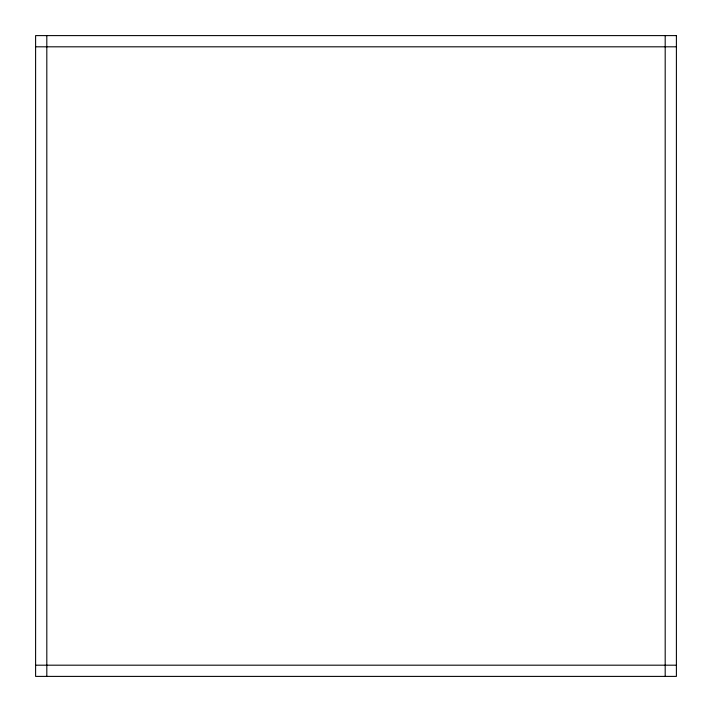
<?xml version="1.0" encoding="UTF-8"?>
<svg xmlns="http://www.w3.org/2000/svg" width="712" height="712" viewBox="0 0 712 712"><rect width="100%" height="100%" fill="white"/><g stroke="black" fill="none" stroke-linecap="round" stroke-linejoin="round"><path stroke-width="1.07" d="M35.6 46.814L676.4 46.814M35.6 665.186L676.4 665.186M665.186 35.6L665.186 676.4M46.814 35.6L46.814 676.4M676.4 35.6L35.6 35.6L35.6 676.4L676.4 676.4L676.4 35.6"/></g></svg>
